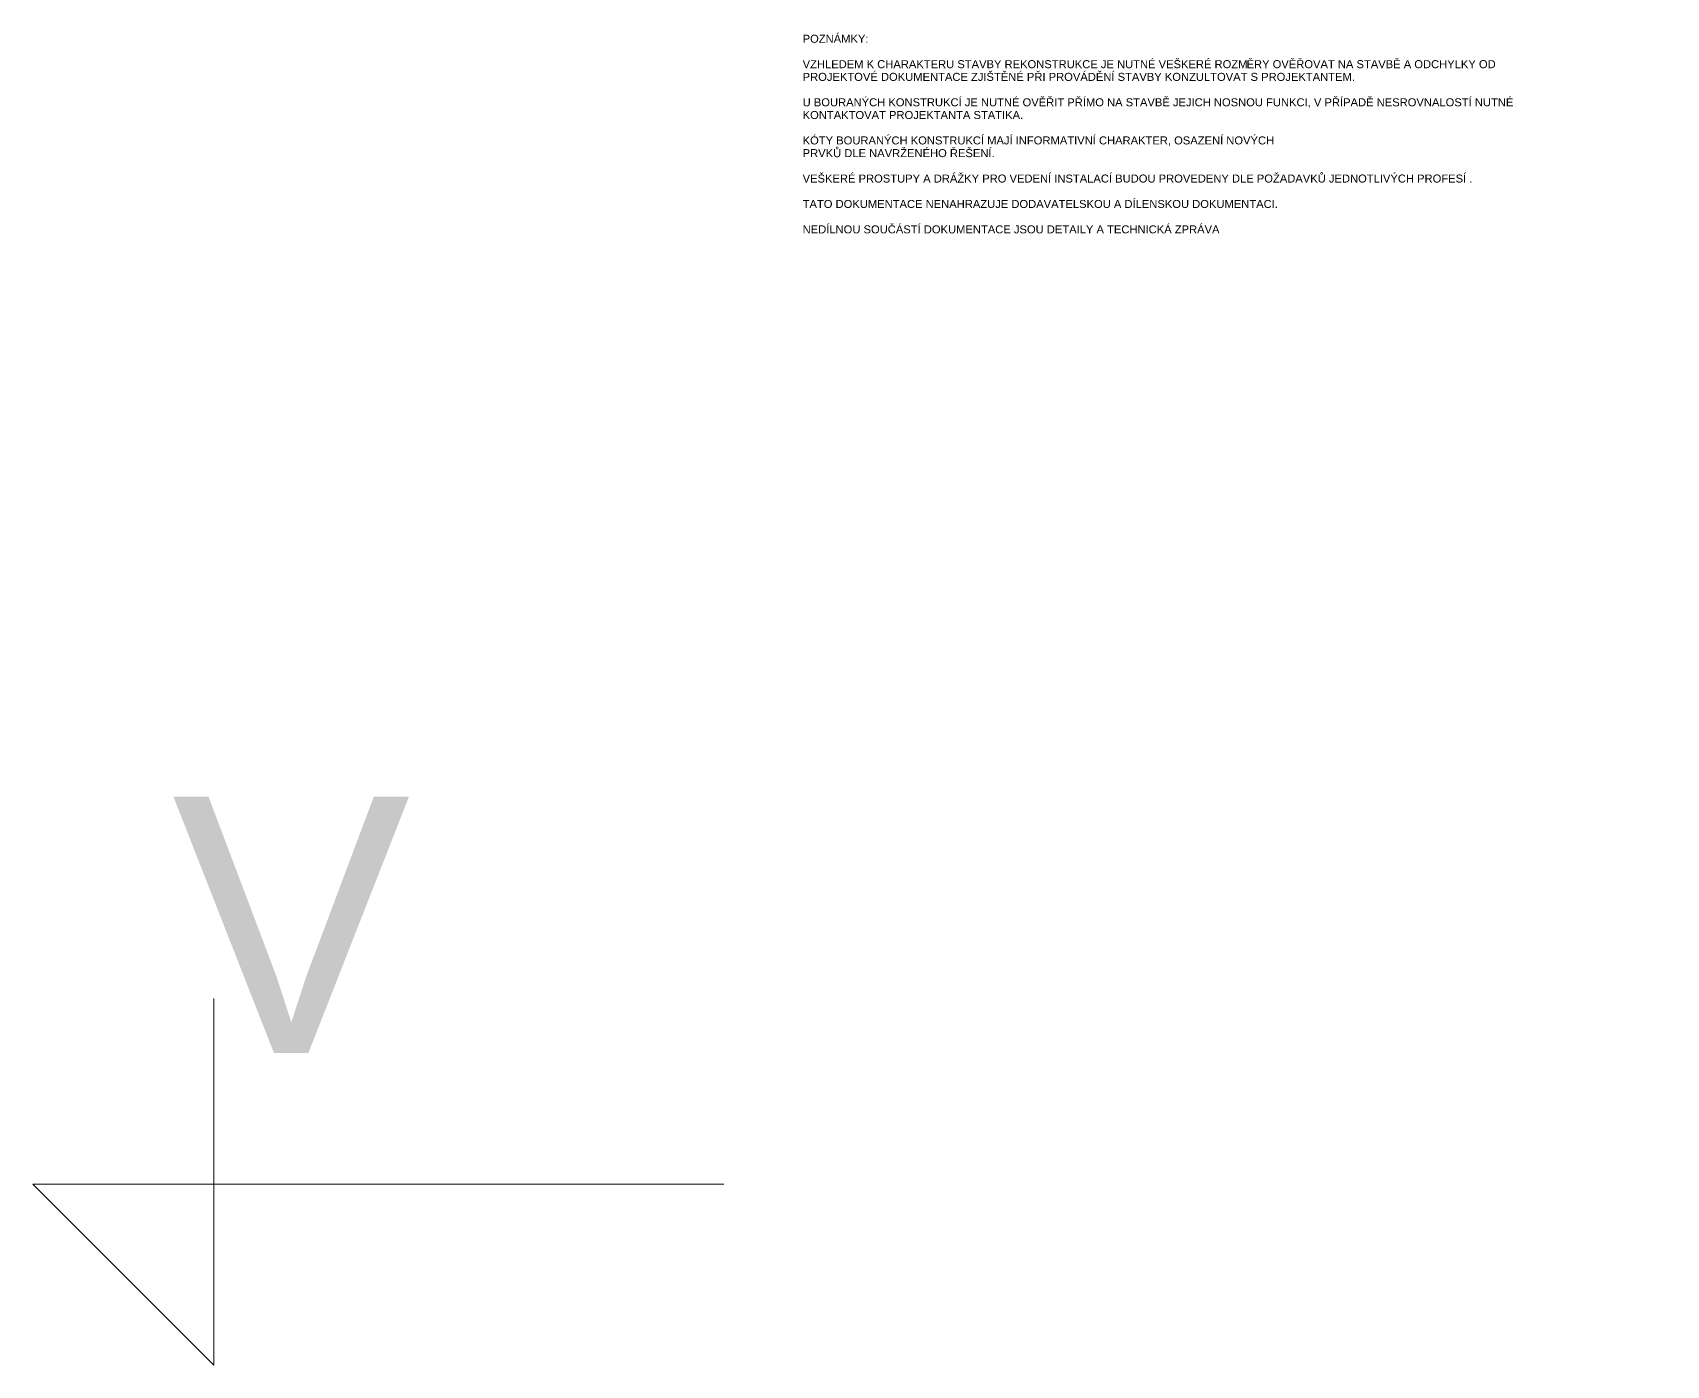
# Model space of a CAD drawing. Header units: millimetres. Extents: x 46521 to 256645, y -45352 to 20466.
# Drawn here: x 231133 to 256645, y -17447 to 3364 of the extents above; entities that cross this region are included whole.
import ezdxf

# ---------------------------------------------------------------- set-up
doc = ezdxf.new("R2010")
doc.units = ezdxf.units.MM
doc.layers.add('A-DETL-THIN', color=151, linetype='Continuous', lineweight=13)
doc.layers.add('G-ANNO-TEXT', color=231, linetype='Continuous', lineweight=9)
doc.styles.add('Arial', font='arial.ttf', dxfattribs={"height": 125})
doc.styles.add('Arial_4', font='arial.ttf', dxfattribs={"height": 4000})

msp = doc.modelspace()

# ---------------------------------------------------------------- linework, layer by layer
at = {"layer": 'A-DETL-THIN', "lineweight": 9}
for p, q in [((233961.9, -17446.6), (233961.9, -11716.7)), ((241925.3, -14618.2), (231133.5, -14618.2)), ((231133.5, -14618.2), (233961.9, -17446.6))]:
    msp.add_line(p, q, dxfattribs=at)

# ---------------------------------------------------------------- texts
at = {"layer": 'G-ANNO-TEXT', "color": 7, "char_height": 125, "attachment_point": 1, "style": 'Arial', "bg_fill": 3, "box_fill_scale": 1.25, "bg_fill_color": 256, "bg_fill_true_color": 13158600, "bg_fill_transparency": 0}
for s, insert, width in [('POZNÁMKY:', (243157.8, 3331.3), 1238.607), ('VZHLEDEM K CHARAKTERU STAVBY REKONSTRUKCE JE NUTNÉ VEŠKERÉ ROZM', (243157.8, 2934.4), 8401.685), ('U BOURANÝCH KONSTRUKCÍ JE NUTNÉ OVĚŘIT PŘÍMO NA STAVBĚ JEJICH NOSNOU FUNKCI, V PŘÍPADĚ NESROVNALOSTÍ NUTNÉ', (243157.8, 2339.1), 13456.325), ('KÓTY BOURANÝCH KONSTRUKCÍ MAJÍ INFORMATIVNÍ CHARAKTER, OSAZENÍ NOVÝCH', (243157.8, 1743.8), 8918.773), ('VEŠKERÉ PROSTUPY A DRÁŽKY PRO VEDENÍ INSTALACÍ BUDOU PROVEDENY DLE POŽADAVKŮ JEDNOTLIVÝCH PROFESÍ .', (243157.8, 1148.5), 12658.646), ('TATO DOKUMENTACE NENAHRAZUJE DODAVATELSKOU A DÍLENSKOU DOKUMENTACI.', (243157.8, 751.6), 8982.908), ('NEDÍLNOU SOUČÁSTÍ DOKUMENTACE JSOU DETAILY A TECHNICKÁ ZPRÁVA', (243157.8, 354.7), 7884.597)]:
    msp.add_mtext(s, dxfattribs=dict(at, insert=insert, width=width))
at = {"layer": 'G-ANNO-TEXT', "color": 7, "insert": (233307, -8567.2), "char_height": 4000, "width": 4649.787, "attachment_point": 1, "style": 'Arial_4'}
msp.add_mtext('\\fArial|b0|i0|c238|p34|;V', dxfattribs=at)

# ---------------------------------------------------------------- next in the draw order: texts
at = {"layer": 'G-ANNO-TEXT', "color": 7, "char_height": 125, "attachment_point": 1, "style": 'Arial', "bg_fill": 3, "box_fill_scale": 1.25, "bg_fill_color": 256, "bg_fill_true_color": 13158600, "bg_fill_transparency": 0}
for s, insert, width in [('ĚRY OVĚŘOVAT NA STAVBĚ A ODCHYLKY OD', (250089.9, 2934.4), 4709.914), ('KONTAKTOVAT PROJEKTANTA STATIKA. ', (243157.8, 2140.6), 4248.944), ('PRVKŮ DLE NAVRŽENÉHO ŘEŠENÍ.', (243157.8, 1545.3), 3623.628)]:
    msp.add_mtext(s, dxfattribs=dict(at, insert=insert, width=width))

# ---------------------------------------------------------------- next in the draw order: texts
at = {"layer": 'G-ANNO-TEXT', "color": 7, "insert": (243157.8, 2736), "char_height": 125, "width": 10454.005, "attachment_point": 1, "style": 'Arial', "bg_fill": 3, "box_fill_scale": 1.25, "bg_fill_color": 256, "bg_fill_true_color": 13158600, "bg_fill_transparency": 0}
msp.add_mtext('PROJEKTOVÉ DOKUMENTACE ZJIŠTĚNÉ PŘI PROVÁDĚNÍ STAVBY KONZULTOVAT S PROJEKTANTEM.', dxfattribs=at)

doc.saveas('drawing.dxf')
